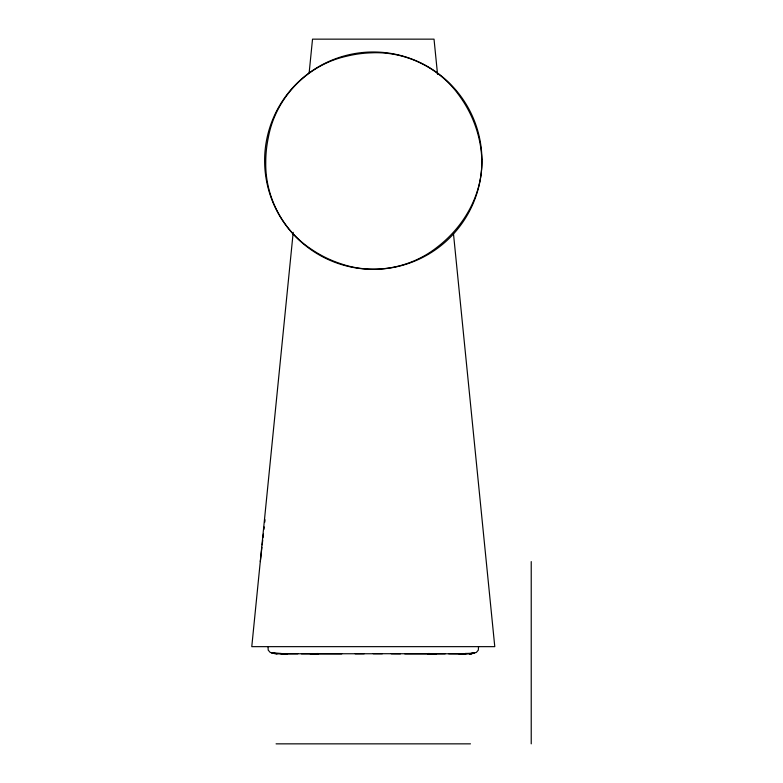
<?xml version="1.0" encoding="UTF-8"?>
<svg xmlns="http://www.w3.org/2000/svg" width="783" height="783" viewBox="0 0 783 783"><rect width="100%" height="100%" fill="white"/><g stroke="black" fill="none" stroke-linecap="round" stroke-linejoin="round"><path stroke-width="1.17" d="M268.011 646.582L268.226 650.144L270.252 652.464L277.153 653.776L382.339 653.736M293.204 232.336L251.774 646.65L494.778 646.65L453.455 233.461M309.119 73.171L312.525 39.15L434.027 39.15L437.55 74.385M261.913 547.258L260.328 561.597M262.188 544.87L262.736 540.084M263 537.696L263.411 534.114M263.959 529.328L264.233 526.939M264.771 522.163L265.046 519.775M373.266 653.697L469.409 653.785L476.299 652.474L478.315 650.154L478.54 646.592M474.567 653.169L462.547 653.805L466.032 653.854M469.379 653.776L471.934 653.541L465.386 653.423M271.975 653.169L281.146 653.423M284.366 653.834L287.762 653.668L280.833 653.854M301.386 653.785L318.671 653.746M310.156 653.795L318.162 653.531M448.679 653.766L465.66 653.834M277.153 653.776L272.093 653.139L283.984 653.805M404.782 653.854L445.155 653.795M355.228 653.785L364.193 653.746M276.076 743.85L470.475 743.85M310.88 653.766L341.75 653.854M391.294 653.776L400.446 653.834M285.364 653.785L297.853 653.766M428.37 653.521L436.385 653.795M462.176 653.834L458.779 653.668L461.177 653.785M274.275 653.57L276.839 653.707M531.226 561.597L531.226 743.85M481.79 159.252C482.7 184.837 472.403 209.883 456.019 229.233A120.465 120.465 0 0 1 437.364 247.027C410.752 268.246 373.736 274.99 341.466 263.949A116.882 116.882 0 0 1 311.008 249.004C282.546 230.231 265.241 196.836 265.75 162.815A120.484 120.484 0 0 1 268.403 137.191C275.685 97.836 307.19 64.94 346.321 56.298A118.595 118.595 0 0 1 371.749 52.813C405.868 51.218 439.733 67.847 459.367 95.78A118.928 118.928 0 0 1 472.218 118.047C477.884 131.055 481.281 145.061 481.79 159.252M474.449 653.149L469.692 653.707L474.449 653.149M472.266 653.57L469.634 653.736L472.266 653.57M435.661 653.766L427.87 653.736L435.661 653.766M316.88 253.535A108.671 108.671 0 0 0 481.917 163.06A108.671 108.671 0 0 0 321.05 65.361A108.671 108.671 0 0 0 316.88 253.535"/></g></svg>
